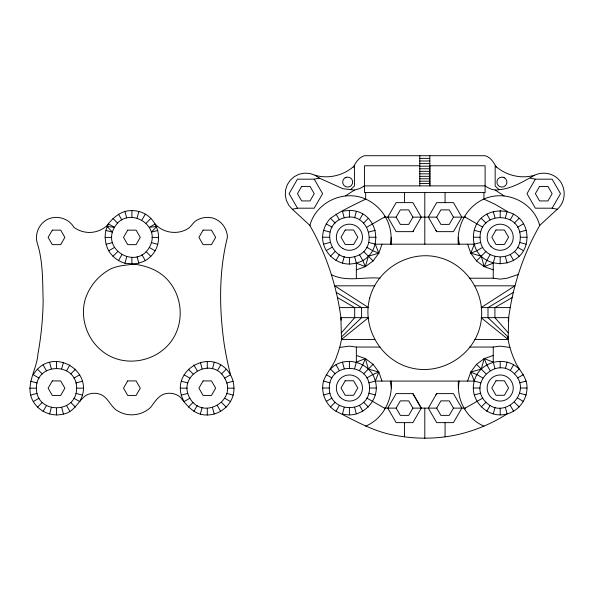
<?xml version="1.0" encoding="UTF-8"?>
<svg xmlns="http://www.w3.org/2000/svg" width="594" height="594" viewBox="0 0 594 594"><rect width="100%" height="100%" fill="white"/><g stroke="black" fill="none" stroke-linecap="round" stroke-linejoin="round"><path stroke-width="0.89" d="M365.666 192.575L365.659 199.138C353.653 204.989 341.335 210.655 330.457 218.288C325.601 223.433 322.809 230.168 322.601 237.244C322.512 251.589 335.061 264.137 349.406 264.048C389.219 262.169 381.407 202.858 342.471 211.345L344.208 217.82C318.926 224.317 329.47 263.669 354.611 256.66C379.893 250.163 369.349 210.811 344.208 217.82M365.659 426.128C383.093 418.941 392.82 399.443 391.29 381.081M424.799 192.575L424.799 244.179M458.308 244.179C456.162 222.386 471.027 199.844 493.25 196.272C513.164 192.909 534.734 205.71 539.701 225.557C522.861 254.819 512.288 287.548 508.241 321.042M508.174 337.013L508.724 317.656L481.095 317.656L508.108 339.434L508.174 337.013L488.001 317.656L488.001 307.603L513.379 292.359M157.789 230.457L151.314 232.195L156.779 226.381L149.309 227.346L155.108 223.99C162.986 232.818 176.982 235.031 187.199 229.076C191.402 226.997 192.902 222.022 197.23 219.98C201.901 217.463 207.328 216.751 212.489 217.976C221.065 220.322 227.339 228.504 227.391 237.392C218.792 271.733 219.179 308.271 224.079 343.339C225.713 353.913 227.858 364.404 230.502 374.769C233.858 380.999 234.808 388.231 233.175 395.114C230.049 406.541 219.134 414.916 207.284 414.983C194.973 415.488 187.028 405.925 180.338 397.126C176.574 394.015 171.503 392.656 166.684 393.473C159.066 394.498 155.041 401.581 150.846 407.128C142.426 415.458 128.787 417.255 118.496 411.39C110.551 407.499 108.502 397.126 99.918 394.223C95.315 392.589 90.088 393.05 85.84 395.456C77.873 401.188 74.28 412.214 63.447 414.07C51.982 417.07 39.271 411.805 33.294 401.581C24.042 385.907 37.043 369.943 37.934 353.89C41.164 336.353 42.902 318.547 43.139 300.72C42.553 281.356 43.162 261.115 37.088 242.597C34.831 233.999 38.781 224.473 46.451 219.98C55.739 214.545 68.592 217.991 73.916 227.346C78.215 230.479 83.435 232.276 88.758 232.447C95.144 232.588 101.515 230.338 106.393 226.203C112.637 218.072 120.812 210.283 131.898 210.588C159.303 210.811 168.651 246.666 145.3 260.61C133.427 266.565 119.052 263.172 107.603 270.708C96.688 277.435 88.64 287.927 84.964 300.208C79.522 320.99 89.063 344.015 107.603 354.863C130.041 368.005 161.108 359.674 173.968 337.08C184.608 318.414 181.356 293.703 166.253 278.43C155.301 267.419 139.932 264.107 124.955 263.283C118.176 261.256 112.392 256.816 108.68 250.794C104.425 242.716 103.616 231.816 108.68 223.99L114.486 227.346C101.203 249.814 136.486 270.181 149.309 247.446C162.585 224.978 127.302 204.603 114.486 227.346L107.009 226.381L112.474 232.195L106.007 230.457M36.405 388.172C36.137 362.073 76.878 362.073 76.611 388.172C76.878 414.278 36.137 414.278 36.405 388.172L29.7 388.172M73.916 398.225L79.722 401.581C96.867 371.05 51.151 344.661 33.294 374.769L39.093 378.126M189.872 398.225L184.073 401.581C166.921 371.05 212.637 344.661 230.502 374.769L224.695 378.126C211.88 355.383 176.596 375.757 189.872 398.225C202.695 420.968 237.979 400.594 224.695 378.126M507.662 337.013C508.954 345.069 511.308 352.94 514.642 360.387C518.324 369.943 527.554 376.967 526.997 388.023C526.93 399.873 518.555 410.781 507.128 413.914C490.807 424.331 472.616 431.675 453.638 435.506L453.452 435.506C434.548 439.063 415.05 439.063 396.146 435.506L395.96 435.506C374.242 432.053 355.294 420.834 336.004 411.234C325.779 405.257 320.515 392.545 323.515 381.081C326.745 372.052 334.14 365.258 336.85 355.873C339.077 350.037 340.77 343.993 341.788 337.823M329.306 388.023C329.039 361.917 369.78 361.917 369.513 388.023C369.78 414.122 329.039 414.122 329.306 388.023L322.601 388.023M390.377 244.179C394.698 222.505 378.007 199.807 356.348 196.272C336.434 192.909 314.865 205.71 309.897 225.557C326.581 254.574 337.154 286.999 341.238 320.196M344.208 407.439L342.471 413.914C361.449 419.616 381.006 400.066 375.304 381.081C370.753 361.791 344.037 354.64 330.457 369.067L335.194 373.804M473.381 237.244C473.797 202.227 526.581 202.227 526.997 237.244C526.581 272.252 473.797 272.252 473.381 237.244L480.086 237.244C479.818 211.137 520.559 211.137 520.292 237.244C520.559 263.342 479.818 263.342 480.086 237.244M483.939 426.128C467.025 418.97 455.576 399.324 459.221 381.081M505.39 407.439L507.128 413.914C488.142 419.616 468.592 400.066 474.294 381.081C478.846 361.791 505.553 354.64 519.141 369.067L514.404 373.804C533.048 392.077 504.239 420.879 485.974 402.235C467.329 383.969 496.139 355.16 514.404 373.804M49.569 414.07L51.299 407.595M61.709 368.755L63.447 362.281M124.955 263.283L126.693 256.816M137.103 217.976L138.833 211.501M200.349 414.07L202.086 407.595M212.489 368.755L214.226 362.281M342.471 263.135L344.208 256.66M354.611 217.82L356.348 211.345M354.611 368.599L356.348 362.132L356.348 347.052L349.406 346.139L339.649 347.423M518.235 274.51L507.128 278.207L500.193 279.121L493.25 278.207L493.25 263.135L494.988 256.66M505.39 217.82L507.128 211.345L494.594 204.046L483.939 199.138L483.932 192.575M493.25 413.914L494.988 407.439M505.39 368.599L507.128 362.132M356.348 269.832L365.377 266.647L368.362 256.192L378.816 253.207L382.001 244.179M493.25 355.427L484.221 358.613L481.237 369.067L470.782 372.052L467.597 381.081M366.817 227.19L384.422 217.137L384.726 216.246M464.872 409.014L465.176 408.123L482.781 398.077M368.829 382.818L375.304 381.081L378.816 372.052L373.099 364.33L365.377 358.613L356.348 355.427M493.25 269.832L484.221 266.647L476.499 260.937L470.782 253.207L474.294 244.179L480.769 242.441M356.348 362.132L365.377 358.613L362.808 364.805L359.459 370.611M493.25 263.135L484.221 266.647L486.783 260.454L490.139 254.648M412.904 231.645L421.28 217.137L412.904 202.628L396.146 202.628L387.771 217.137L396.146 231.645L412.904 231.645L413.676 230.301M435.922 394.958L436.694 393.614L453.452 393.614L461.828 408.123L453.452 422.631L436.694 422.631L428.319 408.123L436.694 393.614M118.496 260.61L121.844 254.804M141.951 219.98L145.3 214.182M43.102 411.39L46.451 405.583M66.558 370.767L69.906 364.961M193.882 411.39L197.23 405.583M217.337 370.767L220.686 364.961M336.004 260.454L339.36 254.648M359.459 219.832L362.808 214.026M396.146 217.137L400.334 209.882L408.717 209.882L412.904 217.137L408.717 224.391L400.334 224.391L396.146 217.137L384.422 217.137M412.904 217.137L436.694 217.137L440.882 209.882L449.257 209.882L453.452 217.137L465.176 217.137L482.781 227.19M336.004 411.234L339.36 405.435M453.452 217.137L449.257 224.391L440.882 224.391L436.694 217.137M396.146 408.123L400.334 400.868L408.717 400.868L412.904 408.123L408.717 415.377L400.334 415.377L396.146 408.123L384.422 408.123L366.817 398.077M510.239 219.832L513.595 214.026M552.123 208.19L560.498 193.681L552.123 179.173L535.372 179.173L526.997 193.681L535.372 208.19L552.123 208.19L557.246 209.251C567.263 200.883 566.238 183.732 555.293 176.618C549.22 172.654 541.32 172.089 534.741 175.148C523.693 181.356 512.006 188.558 499.146 189.694C494.156 190.867 489.122 188.736 485.112 185.877L364.486 185.877L359.719 188.588L354.432 190.065L342.879 188.714L319.349 178.111L314.857 175.148L309.756 173.448L304.38 173.129L299.116 174.213L294.305 176.618L290.28 180.182L287.318 184.675L285.617 189.776L285.298 195.151L286.375 200.416L288.781 205.227L292.352 209.251L310.038 225.557M421.28 408.123L412.904 422.631L396.146 422.631L387.771 408.123L396.146 393.614L412.904 393.614L421.28 408.123L412.904 393.614M436.694 408.123L440.882 400.868L449.257 400.868L453.452 408.123L449.257 415.377L440.882 415.377L436.694 408.123L412.904 408.123M486.783 411.234L490.139 405.435M510.239 370.611L513.595 364.805M353.43 167.204C355.747 162.355 358.932 157.291 364.486 155.717L485.112 155.717C490.666 157.291 493.852 162.355 496.168 167.204M354.611 256.66L356.348 263.135L365.377 266.647L373.099 260.937L378.816 253.207L375.304 244.179L368.829 242.441M480.769 382.818L474.294 381.081L470.782 372.052L476.499 364.33L484.221 358.613L493.25 362.132L494.988 368.599M341.305 332.922L354.685 317.656L354.685 307.603L337.459 297.542M112.942 256.348L117.679 251.611M146.109 223.181L150.846 218.444M37.548 407.128L42.293 402.39M70.723 373.96L75.46 369.223M330.457 256.192L335.194 251.455M363.625 223.025L368.362 218.288M188.335 407.128L193.072 402.39M221.503 373.96L226.24 369.223M330.457 406.979L335.194 402.235M363.625 373.804L373.099 364.33M476.499 260.937L485.974 251.455M514.404 223.025L519.141 218.288M481.237 406.979L485.974 402.235M341.424 337.013L361.59 317.656L361.59 307.603L336.219 292.359M557.246 209.251L539.56 225.557M350.445 189.694L354.432 186.041L354.432 165.771C344.067 175.408 328.623 179.225 315.006 175.245M341.491 339.434L368.495 317.656L340.874 317.656L341.491 339.434L374.777 339.434M345.166 177.74L344.126 178.534A5.027 5.027 0 0 0 350.193 186.442L351.232 185.647A5.027 5.027 0 0 0 345.166 177.74L346.376 177.235M363.743 186.405L364.486 185.877M345.508 195.872L354.432 190.065M512.139 297.542L494.906 307.603L494.906 317.656L508.293 332.922M108.68 250.794L114.486 247.446M33.294 401.581L39.093 398.225M73.916 378.126L79.722 374.769M326.195 250.646L332.001 247.29M482.781 247.29L476.975 250.646L470.782 253.207L467.597 244.179M517.597 227.19L523.403 223.841M326.195 401.425L332.001 398.077M366.817 377.97L372.624 374.621L378.816 372.052L382.001 381.081M517.597 377.97L523.403 374.621M106.007 244.334L112.474 242.597M323.515 244.179L329.989 242.441M368.829 232.039L375.304 230.301M519.609 232.039L526.084 230.301M30.613 395.114L37.088 393.376M75.928 382.974L82.395 381.237M181.393 395.114L187.867 393.376M226.708 382.974L233.175 381.237M323.515 394.958L329.989 393.228M474.294 394.958L480.769 393.228M519.609 382.818L526.084 381.081M534.593 175.245C520.975 179.225 505.531 175.408 495.166 165.771L495.166 186.041L499.146 189.694M314.226 179.173L322.601 193.681L314.226 208.19L297.475 208.19L289.1 193.681L297.475 179.173L314.226 179.173L319.349 178.111M292.352 209.251L297.475 208.19M380.026 278.207C363.966 276.604 347.364 282.15 332.105 275.022L331.363 274.51M469.572 347.052L493.25 347.052L500.193 346.139L509.949 347.423M419.772 158.368L429.826 158.368M419.772 160.996L429.826 160.996M419.772 163.61L429.826 163.61M419.772 165.771L364.486 165.771L364.486 192.575L485.112 192.575L485.112 165.771L429.826 165.771L429.826 185.877L429.826 155.717M419.772 166.209L429.826 166.209M419.772 168.778L429.826 168.778M419.772 171.324L429.826 171.324M419.772 173.842L429.826 173.842M419.772 176.329L429.826 176.329M419.772 178.772L429.826 178.772M419.772 181.185L429.826 181.185M419.772 183.553L429.826 183.553M436.694 231.645L453.452 231.645L461.828 217.137L453.452 202.628L436.694 202.628L428.319 217.137L436.694 231.645L435.922 230.301M322.601 237.244L329.306 237.244M369.513 237.244L376.217 237.244M520.292 237.244L526.997 237.244M105.093 237.392L111.791 237.392M151.997 237.392L158.702 237.392M375.304 244.179L474.294 244.179M469.572 278.207L493.25 278.207M374.777 285.825L334.682 285.825L368.495 307.603L339.374 307.603M474.821 285.825L514.916 285.825L481.095 307.603L510.224 307.603M474.821 339.434L508.108 339.434M356.348 347.052L380.026 347.052M375.304 381.081L474.294 381.081M369.513 388.023L376.217 388.023M473.381 388.023L480.086 388.023M520.292 388.023L526.997 388.023M76.611 388.172L83.309 388.172M180.479 388.172L187.184 388.172M227.391 388.172L234.088 388.172M453.452 408.123L465.176 408.123M530.249 178.111L535.372 179.173M474.294 230.301L480.769 232.039M519.609 242.441L526.084 244.179M323.515 230.301L329.989 232.039M151.314 242.597L157.789 244.334M519.609 393.228L526.084 394.958M323.515 381.081L329.989 382.818M368.829 393.228L375.304 394.958M181.393 381.237L187.867 382.974M226.708 393.376L233.175 395.114M30.613 381.237L37.088 382.974M75.928 393.376L82.395 395.114M470.782 253.207L481.237 256.192L484.221 266.647M378.816 372.052L368.362 369.067L365.377 358.613M503.222 177.235L505.472 178.534A5.027 5.027 0 0 1 499.406 186.442L498.366 185.647A5.027 5.027 0 0 1 504.432 177.74M378.816 253.207L372.624 250.646L366.817 247.29M470.782 372.052L476.975 374.621L482.781 377.97M517.597 247.29L523.403 250.646M326.195 223.841L332.001 227.19M517.597 398.077L523.403 401.425M149.309 247.446L155.108 250.794M326.195 374.621L332.001 377.97M184.073 374.769L189.872 378.126M224.695 398.225L230.502 401.581M495.166 190.065L504.091 195.872M481.237 218.288L485.974 223.025M514.404 251.455L519.141 256.192M330.457 218.288L335.194 223.025M363.625 251.455L373.099 260.937M476.499 364.33L485.974 373.804M514.404 402.235L519.141 406.979M363.625 402.235L368.362 406.979M112.942 218.444L117.679 223.181M146.109 251.611L150.846 256.348M188.335 369.223L193.072 373.96M221.503 402.39L226.24 407.128M37.548 369.223L42.293 373.96M70.723 402.39L75.46 407.128M486.783 214.026L490.139 219.832M510.239 254.648L513.595 260.454M490.139 370.611L486.783 364.805L484.221 358.613M510.239 405.435L513.595 411.234M336.004 214.026L339.36 219.832M359.459 254.648L362.808 260.454L365.377 266.647M336.004 364.805L339.36 370.611M359.459 405.435L362.808 411.234M118.496 214.182L121.844 219.98M141.951 254.804L145.3 260.61M193.882 364.961L197.23 370.767M217.337 405.583L220.686 411.39M43.102 364.961L46.451 370.767M66.558 405.583L69.906 411.39M464.872 216.246L465.176 217.137M384.422 408.123L384.726 409.014M493.25 211.345L494.988 217.82M505.39 256.66L507.128 263.135M342.471 362.132L344.208 368.599M354.611 407.439L356.348 413.914M200.349 362.281L202.086 368.755M212.489 407.595L214.226 414.07M124.955 211.501L126.693 217.976M137.103 256.816L138.833 263.283M49.569 362.281L51.299 368.755M61.709 407.595L63.447 414.07M458.308 237.244L459.221 244.179M390.377 381.081L391.29 388.023M500.193 210.432L500.193 217.137M500.193 257.343L500.193 264.048M500.193 361.219L500.193 367.916M500.193 408.123L500.193 414.827M493.25 347.052L493.25 362.132M458.308 381.081L458.308 388.023M445.069 192.575L445.069 202.628M445.069 422.631L445.069 436.739M424.799 408.123L424.799 438.283M419.772 155.717L419.772 185.877M404.521 192.575L404.521 202.628M404.521 422.631L404.521 436.739M391.29 237.244L391.29 244.179M356.348 263.135L356.348 278.207M349.406 210.432L349.406 217.137M349.406 257.343L349.406 264.048M349.406 361.219L349.406 367.916M349.406 408.123L349.406 414.827M207.284 361.367L207.284 368.072M207.284 408.278L207.284 414.983M131.898 210.588L131.898 217.293M131.898 257.499L131.898 264.196M56.504 361.367L56.504 368.072M56.504 408.278L56.504 414.983M369.78 297.891C361.701 327.287 380.561 359.949 410.053 367.649C439.456 375.727 472.111 356.868 479.818 327.376C487.897 297.973 469.037 265.318 439.545 257.61C410.142 249.532 377.487 268.391 369.78 297.891M52.317 230.138L48.129 237.392L52.317 244.646L60.692 244.646L64.88 237.392L60.692 230.138L52.317 230.138M127.71 230.138L123.522 237.392L127.71 244.646L136.085 244.646L140.273 237.392L136.085 230.138L127.71 230.138M52.317 380.917L48.129 388.172L52.317 395.426L60.692 395.426L64.88 388.172L60.692 380.917L52.317 380.917M203.096 230.138L198.908 237.392L203.096 244.646L211.471 244.646L215.659 237.392L211.471 230.138L203.096 230.138M127.71 380.917L123.522 388.172L127.71 395.426L136.085 395.426L140.273 388.172L136.085 380.917L127.71 380.917M301.663 186.427L297.475 193.681L301.663 200.935L310.038 200.935L314.226 193.681L310.038 186.427L301.663 186.427M203.096 380.917L198.908 388.172L203.096 395.426L211.471 395.426L215.659 388.172L211.471 380.917L203.096 380.917M345.218 229.989L341.03 237.244L345.218 244.498L353.593 244.498L357.788 237.244L353.593 229.989L345.218 229.989M345.218 380.769L341.03 388.023L345.218 395.277L353.593 395.277L357.788 388.023L353.593 380.769L345.218 380.769M495.997 229.989L491.81 237.244L495.997 244.498L504.38 244.498L508.568 237.244L504.38 229.989L495.997 229.989M539.56 186.427L535.372 193.681L539.56 200.935L547.935 200.935L552.123 193.681L547.935 186.427L539.56 186.427M495.997 380.769L491.81 388.023L495.997 395.277L504.38 395.277L508.568 388.023L504.38 380.769L495.997 380.769M340.169 397.26A13.068 13.068 0 0 0 362.028 391.401A13.068 13.068 0 0 0 346.027 375.401A13.068 13.068 0 0 0 340.169 397.26M342.872 248.559A13.068 13.068 0 0 0 362.474 237.244A13.068 13.068 0 0 0 342.872 225.92A13.068 13.068 0 0 0 342.872 248.559M493.659 399.339A13.068 13.068 0 0 0 513.253 388.023A13.068 13.068 0 0 0 493.659 376.707A13.068 13.068 0 0 0 493.659 399.339M490.948 246.48A13.068 13.068 0 0 0 512.808 240.622A13.068 13.068 0 0 0 496.807 224.621A13.068 13.068 0 0 0 490.948 246.48"/></g></svg>
